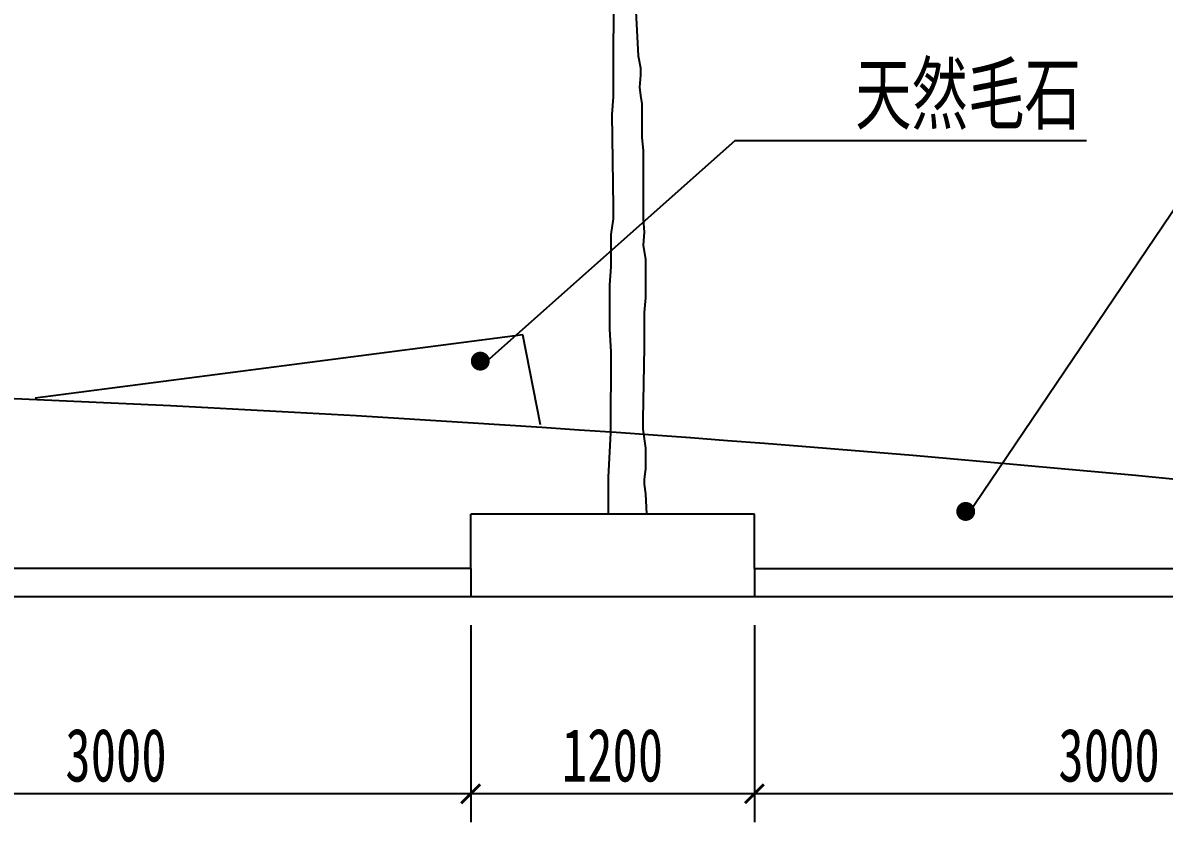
# Model space of a CAD drawing. Extents: x 225307 to 340959, y 27372 to 84205.
# Drawn here: x 324421 to 329248, y 61459 to 64840 of the extents above; entities that cross this region are included whole.
import ezdxf

# ---------------------------------------------------------------- set-up
doc = ezdxf.new("R2010")
doc.units = 0
doc.header["$MEASUREMENT"] = 0
doc.linetypes.add('CONTINOUS', pattern=[0])
doc.linetypes.add('DASHED', pattern=[0.75, 0.5, -0.25])
doc.layers.get('0').update_dxf_attribs({"linetype": 'CONTINUOUS'})
doc.layers.get('DEFPOINTS').update_dxf_attribs({"linetype": 'DASHED'})
for name, color, linetype in [('3', 7, 'CONTINUOUS'), ('4', 4, 'CONTINUOUS'), ('LAYER4', 4, 'CONTINUOUS'), ('PH', 8, 'CONTINUOUS'), ('道路', 3, 'CONTINUOUS')]:
    doc.layers.add(name, color=color, linetype=linetype)
doc.styles.add('DIM_FONT', font='@SimSun.ttf', dxfattribs={"width": 0.8})
doc.styles.add('宋体', font='SimSun.ttf', dxfattribs={"width": 0.7})
doc.dimstyles.new('NORMAL', dxfattribs={"dimtxt": 300, "dimasz": 1, "dimexe": 250, "dimexo": 300, "dimgap": 150, "dimtad": 1, "dimdec": 0, "dimzin": 0, "dimtxsty": 'DIM_FONT', "dimblk": '_DIMX', "dimblk1": 'ARCHTICK', "dimblk2": 'ARCHTICK', "dimcen": 0.09, "dimdle": 20, "dimclrd": 4, "dimclre": 4, "dimclrt": 7, "dimazin": 3, "dimtfac": 1, "dimtdec": 0, "dimtix": 1, "dimtmove": 0, "dimatfit": 3, "dimtolj": 1, "dimtzin": 0})

# ---------------------------------------------------------------- blocks, each defined once
blk = doc.blocks.new('_ARCHTICK')
at = {"color": 0, "linetype": 'BYBLOCK', "const_width": 0.15}
blk.add_lwpolyline([(-0.5, -0.5), (0.5, 0.5)], dxfattribs=at)
blk = doc.blocks.new('*D150')
at = {"color": 8, "linetype": 'BYBLOCK'}
for p, q in [((332598.4, 62291.9), (332598.4, 61459.2)), ((335598.4, 62291.9), (335598.4, 61459.2)), ((335718.4, 61579.2), (332478.4, 61579.2))]:
    blk.add_line(p, q, dxfattribs=at)
at = {"layer": 'DEFPOINTS', "color": 0, "linetype": 'BYBLOCK'}
for p in [(332598.4, 62411.9), (335598.4, 62411.9), (332598.4, 61579.2)]:
    blk.add_point(p, dxfattribs=at)
at = {"color": 8, "linetype": 'BYBLOCK', "xscale": 80, "yscale": 80, "zscale": 80, "rotation": 180}
blk.add_blockref('_ARCHTICK', (332598.4, 61579.2), dxfattribs=at)
at = {"color": 8, "linetype": 'BYBLOCK', "xscale": 80, "yscale": 80, "zscale": 80}
blk.add_blockref('_ARCHTICK', (335598.4, 61579.2), dxfattribs=at)
at = {"color": 4, "linetype": 'BYBLOCK', "insert": (334098.4, 61741.7), "char_height": 225, "attachment_point": 5, "style": '宋体'}
blk.add_mtext('\\A1;3000', dxfattribs=at)
blk = doc.blocks.new('_DIMX')
blk.add_line((-150, 0), (150, 0))
at = {"const_width": 50}
blk.add_lwpolyline([(-70, -70), (70, 70)], dxfattribs=at)
blk = doc.blocks.new('*D151')
at = {"color": 8, "linetype": 'BYBLOCK'}
for p, q in [((328398.4, 62291.9), (328398.4, 61459.2)), ((331398.4, 62291.9), (331398.4, 61459.2)), ((331518.4, 61579.2), (328278.4, 61579.2))]:
    blk.add_line(p, q, dxfattribs=at)
at = {"layer": 'DEFPOINTS', "color": 0, "linetype": 'BYBLOCK'}
for p in [(328398.4, 62411.9), (331398.4, 62411.9), (328398.4, 61579.2)]:
    blk.add_point(p, dxfattribs=at)
at = {"color": 8, "linetype": 'BYBLOCK', "xscale": 80, "yscale": 80, "zscale": 80, "rotation": 180}
blk.add_blockref('_ARCHTICK', (328398.4, 61579.2), dxfattribs=at)
at = {"color": 8, "linetype": 'BYBLOCK', "xscale": 80, "yscale": 80, "zscale": 80}
blk.add_blockref('_ARCHTICK', (331398.4, 61579.2), dxfattribs=at)
at = {"color": 4, "linetype": 'BYBLOCK', "insert": (329898.4, 61741.7), "char_height": 225, "attachment_point": 5, "style": '宋体'}
blk.add_mtext('\\A1;3000', dxfattribs=at)
blk = doc.blocks.new('*D155')
at = {"color": 8, "linetype": 'BYBLOCK'}
for p, q in [((331398.4, 62291.9), (331398.4, 61459.2)), ((332598.4, 62291.9), (332598.4, 61459.2)), ((332718.4, 61579.2), (331278.4, 61579.2))]:
    blk.add_line(p, q, dxfattribs=at)
at = {"layer": 'DEFPOINTS', "color": 0, "linetype": 'BYBLOCK'}
for p in [(331398.4, 62411.9), (332598.4, 62411.9), (331398.4, 61579.2)]:
    blk.add_point(p, dxfattribs=at)
at = {"color": 8, "linetype": 'BYBLOCK', "xscale": 80, "yscale": 80, "zscale": 80, "rotation": 180}
blk.add_blockref('_ARCHTICK', (331398.4, 61579.2), dxfattribs=at)
at = {"color": 8, "linetype": 'BYBLOCK', "xscale": 80, "yscale": 80, "zscale": 80}
blk.add_blockref('_ARCHTICK', (332598.4, 61579.2), dxfattribs=at)
at = {"color": 4, "linetype": 'BYBLOCK', "insert": (331998.4, 61741.7), "char_height": 225, "attachment_point": 5, "style": '宋体'}
blk.add_mtext('\\A1;1200', dxfattribs=at)
blk = doc.blocks.new('A$C2BD378DE')
at = {"layer": 'LAYER4', "color": 251}
for points in [[(3766.7, 1821.2), (4141.8, 1841.5), (4192.5, 1851.6), (4222.9, 1851.6), (4273.6, 1846.6), (4309.1, 1851.6), (4344.6, 1856.7), (4380.1, 1856.7), (4425.7, 1856.7), (4486.5, 1856.7), (4542.3, 1861.8), (4593, 1861.8), (4664, 1861.8), (4709.6, 1861.8), (4770.4, 1861.8), (4831.2, 1861.8), (4887, 1866.8), (4942.8, 1861.8), (5003.6, 1871.9), (5094.8, 1871.9), (5165.8, 1871.9), (5226.6, 1866.8), (5297.6, 1866.8), (5373.6, 1866.8), (5679.8, 1861.4), (5720.4, 1861.4), (5801.5, 1871.5), (5887.7, 1871.5), (5933.3, 1866.5), (5953.6, 1866.5), (5994.1, 1871.5), (6080.3, 1876.6)], [(3822.5, 1740), (4091.1, 1734.9), (4172.2, 1734.9), (4233.1, 1734.9), (4314.2, 1734.9), (4390.2, 1729.9), (4780.6, 1734.9), (4831.2, 1734.9), (4897.1, 1724.8), (4968.1, 1724.8), (5034, 1724.8), (5110, 1719.7), (5206.4, 1719.7), (5297.6, 1719.7), (5393.9, 1724.8), (5735.6, 1724.4), (5923.1, 1714.3), (5984, 1714.3), (6019.5, 1714.3), (6080.3, 1714.3)]]:
    blk.add_lwpolyline(points, dxfattribs=at)
blk = doc.blocks.new('A$C434820D8')
at = {"layer": 'PH', "color": 2, "linetype": 'CONTINOUS', "const_width": 10}
blk.add_lwpolyline([(5, 10, 1), (15, 10, 1)], format="xyb", close=True, dxfattribs=at)

msp = doc.modelspace()

# ---------------------------------------------------------------- linework, layer by layer
at = {"layer": 'PH', "color": 2}
for p, q in [((326315.1, 62531.9), (326315.1, 62761.9, 7947)), ((327515.1, 62761.9), (326315.1, 62761.9)), ((327515.1, 62531.9), (327515.1, 62761.9, 7947)), ((326315.1, 62531.9), (323315.1, 62531.9)), ((327515.1, 62531.9), (330515.1, 62531.9)), ((334059.3, 62411.9), (308443.6, 62411.9))]:
    msp.add_line(p, q, dxfattribs=at)
at = {"layer": 'PH', "color": 8}
for points in [[(326358.1, 63387.1), (327434.1, 64343.1), (328920.4, 64343.1)], [(328411.1, 62751.4), (329487.1, 64343.1), (330758.1, 64343.1)]]:
    msp.add_lwpolyline(points, dxfattribs=at)
at = {"layer": '道路', "color": 8}
for p, q in [((326535.4, 63521), (324472.8, 63253)), ((326610.1, 63139.7), (326535.4, 63521))]:
    msp.add_line(p, q, dxfattribs=at)
at = {"layer": '道路', "color": 4}
for p, q in [((326315.1, 62531.9), (326315.1, 62411.9)), ((327515.1, 62531.9), (327515.1, 62411.9))]:
    msp.add_line(p, q, dxfattribs=at)
at = {"layer": '道路', "color": 8}
msp.add_arc((320643.6, -26142), 89470.1, 83.550842, 96.449158, dxfattribs=at)

# ---------------------------------------------------------------- block references
at = {"layer": '3', "color": 1, "xscale": 4, "yscale": 4, "zscale": 4}
for p in [(326315.9, 63369.3, 12042.3), (328368.8, 62733.6, 12042.3)]:
    msp.add_blockref('A$C434820D8', p, dxfattribs=at)
at = {"layer": '道路', "color": 8, "rotation": 270}
msp.add_blockref('A$C2BD378DE', (325182.4, 68842.2, 7947), dxfattribs=at)

# ---------------------------------------------------------------- texts
at = {"layer": '4', "style": '宋体', "width": 0.7}
msp.add_text('天然毛石', height=250, dxfattribs=at).set_placement((327941.3, 64415.1, 4021.6))

# ---------------------------------------------------------------- dimensions: what is measured, and where the dimension line sits
at = {"layer": '道路', "color": 8}
for base, p1, p2, picture, middle in [((323315.1, 61579.2), (326315.1, 62411.9), (323315.1, 62411.9), '*D151', (324815.1, 61741.7)), ((326315.1, 61579.2), (327515.1, 62411.9), (326315.1, 62411.9), '*D155', (326915.1, 61741.7)), ((327515.1, 61579.2), (330515.1, 62411.9), (327515.1, 62411.9), '*D150', (329015.1, 61741.7))]:
    dim = msp.add_linear_dim(base=base, p1=p1, p2=p2, dimstyle='NORMAL', override={"dimtxt": 225, "dimasz": 80, "dimexe": 120, "dimexo": 120, "dimgap": 50, "dimtxsty": '宋体', "dimsah": 1, "dimdle": 120, "dimclrd": 8, "dimclre": 8, "dimclrt": 4}, dxfattribs=at)
    dim.commit()
    dim.dimension.update_dxf_attribs({"geometry": picture, "text_midpoint": middle, "insert": (-5083.3, 0)})

doc.saveas('drawing.dxf')
